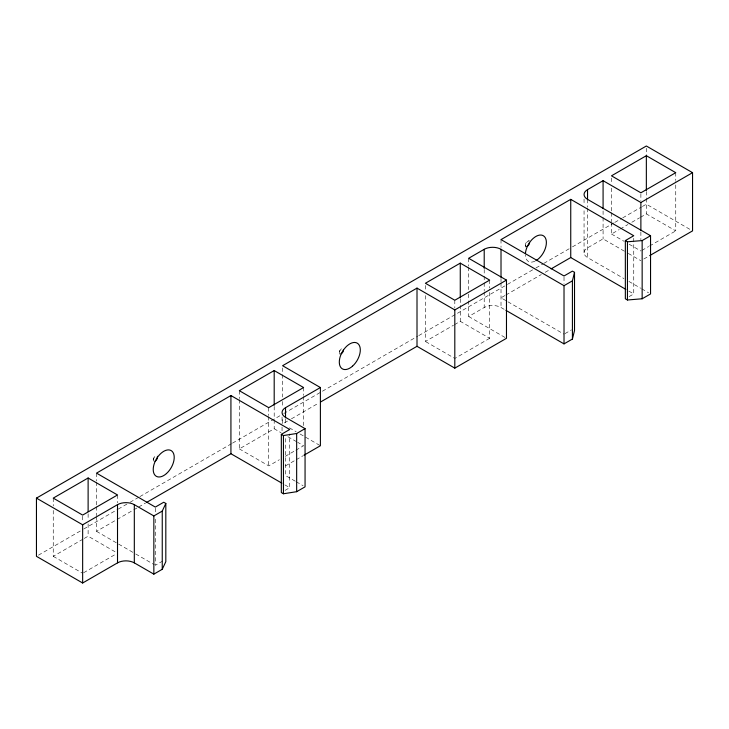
<?xml version="1.0" encoding="UTF-8"?>
<svg xmlns="http://www.w3.org/2000/svg" width="729" height="729" viewBox="0 0 729 729"><rect width="100%" height="100%" fill="white"/><g stroke="black" fill="none" stroke-linecap="round" stroke-linejoin="round"><path stroke-width="0.55" stroke-dasharray="3.65 2.73" d="M584.057 252.708L584.057 209.05M153.218 459.808L154.548 456.782L157.191 455.087M341.4 348.735L339.441 351.396L339.295 354.531M529.345 240.233L525.992 242.875L525.372 247.104M38.418 555.188L82.76 529.591M83.744 529.017L117.241 509.68M118.226 509.106L129.069 502.855M130.054 502.281L138.92 497.16M139.904 496.595L231.54 443.688M232.524 443.123L282.77 414.108M283.754 413.543L417.763 336.178M418.747 335.604L506.436 284.984M507.42 284.41L535.004 268.482M535.997 267.917L542.886 263.934M543.88 263.36L571.463 247.432M572.447 246.867L613.827 222.974M614.82 222.409L621.709 218.427M622.703 217.853L641.42 207.045M642.404 206.48L646.35 204.202L692.55 230.883M53.253 510.437L53.253 556.327L83.27 538.995M84.245 538.43L88.118 536.198L117.515 553.174M96.52 516.797L96.52 531.341L132.815 510.391M133.799 509.817L137.726 507.557M138.701 506.992L145.572 503.019M239.331 399.647L239.331 448.891L274.195 428.761L281.057 432.725M287.499 421.08L282.597 423.913L282.597 417.198M291.427 418.82L318.892 402.955M425.408 295.573L425.408 341.464L453.493 325.252M454.459 324.687L460.272 321.334L489.669 338.311L489.669 289.058M468.665 300.813L468.665 316.486L484.211 307.51A11.883 6.862 0 0 1 501.014 307.51L504.951 309.789M504.942 295.546L501.014 297.815L506.919 301.223M505.926 294.972L541.273 274.569M545.201 272.3L550.113 269.466M624.407 251.195L603.083 238.884L587.538 247.851A11.883 6.862 0 0 0 587.538 257.556L623.969 278.587M611.485 222.837L611.485 234.027L619.231 229.562M620.197 228.997L627.942 224.523M631.815 222.29L639.57 217.816M640.536 217.26L646.35 213.907L675.747 230.883L675.747 181.63M83.625 572.739L115.583 554.286M239.331 448.891L268.728 465.867L279.38 459.717M285.194 456.363L294.881 450.768M295.846 450.212L303.592 445.738L297.714 442.348M489.669 338.311L454.805 358.44L425.408 341.464M641.857 250.448L648.637 246.539M649.603 245.974L675.747 230.883M285.531 465.867L295.218 460.281M296.184 459.717L302.963 455.807M643.807 259.023L648.682 256.207M162.786 560.984L155.323 565.294L155.323 517.171M285.066 490.389L289.732 487.692L289.732 433.965M564.948 333.645L571.481 329.873M629.081 296.621L633.747 293.933L633.747 235.731M611.485 234.027L624.224 241.39M629.127 244.215L640.882 251.004M628.289 253.428L640.882 260.709M628.89 281.43L640.7 288.247M641.684 288.812L648.573 292.794M628.826 291.09L633.747 293.933M507.903 301.788L564.018 334.183M468.665 316.486L506.473 338.311M289.377 427.832L296.165 431.75M300.038 433.992L320.396 445.738M287.909 436.689L296.73 441.783M295.3 481.204L285.531 475.572L285.531 436.398M296.275 481.769L303.109 485.714M284.829 484.867L289.732 487.692M96.52 531.341L134.737 553.411M135.722 553.976L154.338 564.729M53.253 556.327L82.65 573.295M675.747 172.673L675.747 180.51M646.35 148.242L646.35 154.958M646.35 191.517L646.35 198.233M646.35 198.607L646.35 213.907M640.882 193.923L640.882 200.639M640.882 231.977L640.882 239.814M611.485 178.067L611.485 183.662M611.485 188.146L611.485 211.647M611.485 212.768L611.485 221.716M603.083 210.9L603.083 216.495M603.083 217.616L603.083 238.884M587.538 199.354L587.538 207.191M587.538 208.303L587.538 257.556M584.057 198.981L584.057 204.576M564.018 277.102L564.018 283.818M501.014 239.604L501.014 247.441M501.014 278.414L501.014 281.768M501.014 282.888L501.014 307.51M489.669 280.109L489.669 287.946M484.211 269.457L484.211 275.052M484.211 276.173L484.211 281.768M484.211 282.888L484.211 290.725M484.211 291.837L484.211 307.51M468.665 258.285L468.665 266.112M468.665 267.233L468.665 289.623M468.665 294.097L468.665 299.692M460.272 298.945L460.272 321.334M454.805 300.239L454.805 308.066M425.408 285.495L425.408 291.099M303.592 387.536L303.592 395.373M303.592 396.494L303.592 425.59M285.531 418.856L285.531 425.198M282.597 367.954L282.597 373.549M282.597 374.67L282.597 397.05M282.597 401.533L282.597 407.128M282.05 416.997L282.05 423.713M282.05 427.066L282.05 431.541M274.195 406.381L274.195 418.692M274.195 419.813L274.195 428.761M268.728 407.666L268.728 415.503M268.728 416.623L268.728 465.867M239.331 390.689L239.331 398.526M155.323 508.213L155.323 512.687M117.515 494.973L117.515 502.8M96.52 473.139L96.52 480.976M96.52 482.097L96.52 505.598M96.52 506.719L96.52 515.676M88.118 513.808L88.118 519.403M88.118 523.887L88.118 536.198M82.65 516.214L82.65 521.809M53.253 498.117L53.253 505.953M339.914 353.738A2.971 1.713 -60 0 1 339.541 351.105A2.971 1.713 -60 0 1 341.783 348.553M153.691 461.065A2.971 1.713 -60 0 1 153.573 458.268A2.971 1.713 -60 0 1 155.897 455.926M534.931 261.201A14.853 8.575 -60 0 1 525.372 254.649M525.846 246.202A2.971 1.713 -60 0 1 525.846 243.14A2.971 1.713 -60 0 1 528.443 241.017"/><path stroke-width="1.09" d="M505.935 310.354L564.018 343.888L572.42 339.04L572.42 280.838L574.516 272.345L572.42 271.133L564.018 275.981L501.014 239.604L570.743 199.354L633.747 235.731L625.345 240.579L625.345 298.781L627.441 299.993L642.149 298.781L650.55 293.933L650.55 235.731L587.538 199.354A11.883 6.862 0 0 1 587.538 189.649L603.083 180.683L640.882 202.507L692.55 172.673L692.55 230.883L649.657 255.642M572.42 339.04L574.516 330.547L574.516 272.345M692.55 172.673L646.35 146L36.45 498.117L36.45 556.327L82.65 583L117.515 562.87A11.883 6.862 0 0 1 134.318 562.87L153.846 574.142L162.248 569.294L162.248 511.093L165.82 503.457L163.724 502.245L155.323 507.092L96.52 473.139L230.929 395.537L289.732 429.49L281.33 434.338L281.33 492.54L283.435 493.761L296.657 491.692L305.059 486.844L305.059 428.643L285.531 417.362A11.883 6.862 0 0 1 285.531 407.666L320.396 387.536L320.396 445.738L303.929 455.242M162.248 569.294L165.82 561.658L165.82 503.457M88.118 477.996L53.253 498.117L82.65 515.093L117.515 494.973L88.118 477.996L88.118 511.576M274.195 370.56L239.331 390.689L268.728 407.666L303.592 387.536L274.195 370.56L274.195 405.26M320.86 401.825L417.006 346.311L454.805 368.136L506.473 338.311L506.473 280.109L454.805 309.934L417.006 288.11L282.597 365.712L320.396 387.536M460.272 263.133L425.408 283.262L454.805 300.239L489.669 280.109L460.272 263.133L460.272 297.833M572.42 280.838L564.018 285.686L501.014 249.309A11.883 6.862 0 0 0 484.211 249.309L468.665 258.285L506.473 280.109M646.35 155.705L611.485 175.826L640.882 192.802L675.747 172.673L646.35 155.705L646.35 190.397M36.45 498.117L82.65 524.798L117.515 504.668A11.883 6.862 0 0 1 134.318 504.668L153.846 515.941L162.248 511.093M146.556 502.454L230.929 453.739L281.895 483.163M551.097 268.892L570.743 257.556L625.865 289.386M281.33 434.338L283.435 435.55L296.657 433.491L305.059 428.643M625.345 240.579L627.441 241.791L642.149 240.579L650.55 235.731M642.149 240.579L642.149 298.781M640.882 202.507L640.882 230.482M627.441 241.791L627.441 299.993M603.083 180.683L603.083 208.658M587.538 189.649L587.538 199.728M570.743 199.354L570.743 257.556M564.018 285.686L564.018 343.888M501.014 249.309L501.014 277.293M484.211 249.309L484.211 268.336M454.805 309.934L454.805 368.136M417.006 288.11L417.006 346.311M296.657 433.491L296.657 491.692M285.531 407.666L285.531 417.735M283.435 435.55L283.435 493.761M230.929 395.537L230.929 453.739M153.846 515.941L153.846 574.142M134.318 504.668L134.318 562.87M117.515 504.668L117.515 562.87M82.65 524.798L82.65 583M343.459 349.528A2.971 1.713 -60 0 1 340.817 353.829M157.336 456.764A2.971 1.713 -60 0 1 154.94 461.202M525.418 253.528A14.853 8.575 -60 0 1 536.508 236.114A14.853 8.575 -60 0 1 546.376 242.885A14.853 8.575 -60 0 1 535.879 260.709M529.564 242.31A2.971 1.713 -60 0 1 526.702 246.429M352.517 366.158A14.853 8.575 -60 0 0 357.228 343.149A14.853 8.575 -60 0 0 339.659 358.732A14.853 8.575 -60 0 0 352.517 366.158M166.44 473.586A14.853 8.575 -60 0 0 171.151 450.586A14.853 8.575 -60 0 0 153.582 466.159A14.853 8.575 -60 0 0 166.44 473.586"/></g></svg>
